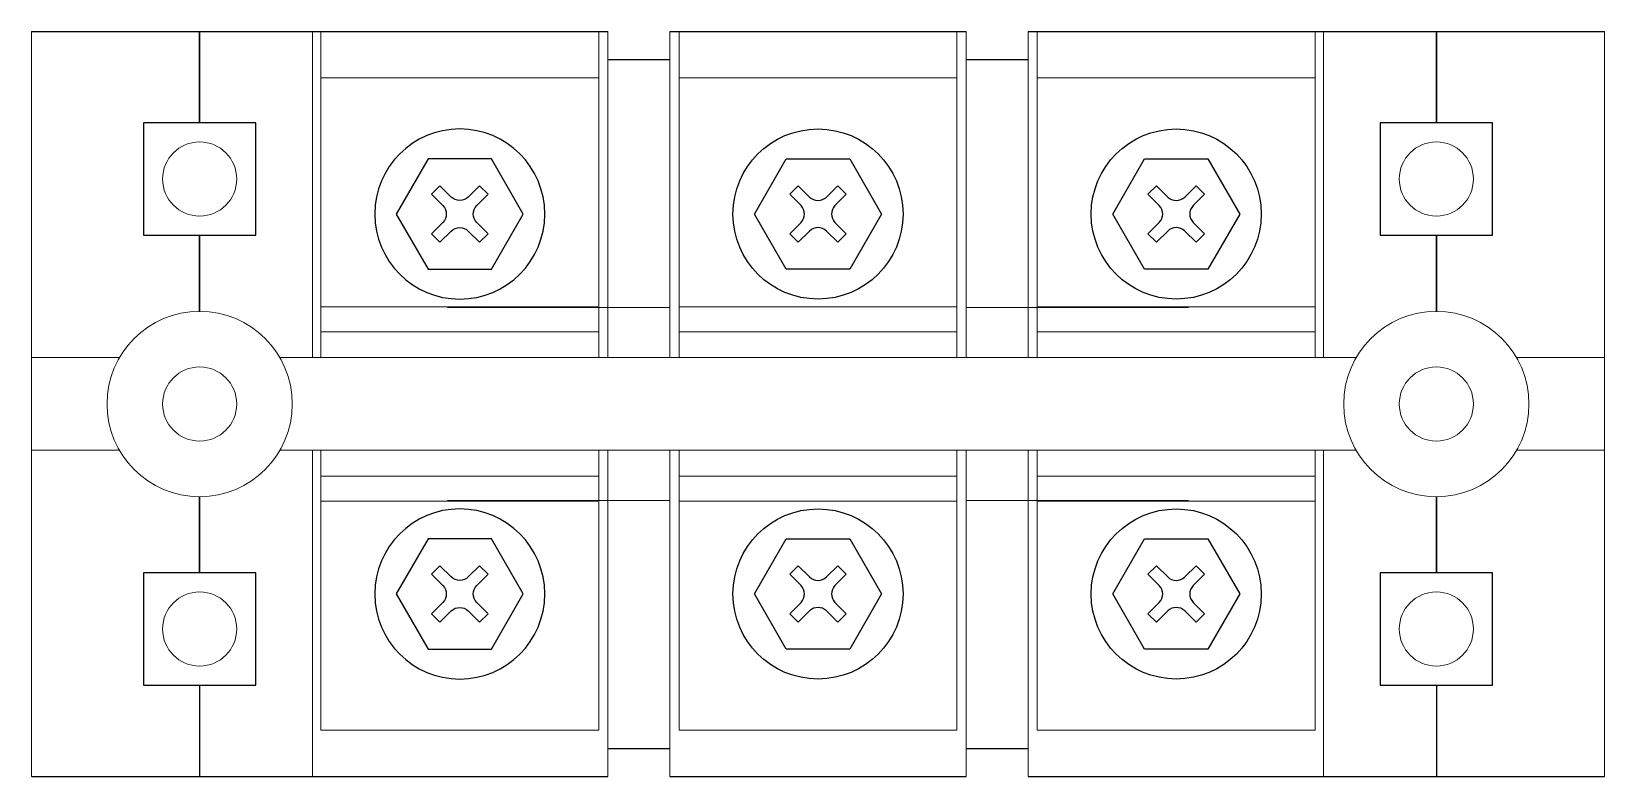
# Model space of a CAD drawing. Header units: millimetres. Extents: x 0 to 56, y 0 to 26.5.
import ezdxf

# ---------------------------------------------------------------- set-up
doc = ezdxf.new("R2010")
doc.units = ezdxf.units.MM
doc.layers.add('3', color=3, linetype='Continuous')
doc.layers.add('hw_VTP', color=7, linetype='Continuous', lineweight=13)

# ---------------------------------------------------------------- blocks, each defined once
blk = doc.blocks.new('1')
at = {"layer": '3'}
for p, q in [((-1.527, 1.069), (-1.069, 1.527)), ((-1.527, 1.069), (-0.916, 0.458)), ((-1.069, 1.527), (-0.458, 0.916)), ((0.458, 0.916), (1.069, 1.527)), ((0.916, 0.458), (1.527, 1.069)), ((1.069, 1.527), (1.527, 1.069)), ((-1.527, -1.069), (-0.916, -0.458)), ((0.916, -0.458), (1.527, -1.069)), ((-1.527, -1.069), (-1.069, -1.527)), ((-1.069, -1.527), (-0.458, -0.916)), ((0.458, -0.916), (1.069, -1.527)), ((1.069, -1.527), (1.527, -1.069))]:
    blk.add_line(p, q, dxfattribs=at)
blk.add_lwpolyline([(-1.715, -2.97), (-3.429, 0), (-1.715, 2.97), (1.715, 2.97), (3.429, 0), (1.715, -2.97)], close=True, dxfattribs=at)
blk.add_circle((0, 0), 4.59, dxfattribs=at)
for centre, start, end in [((0, 1.375), 225, 315), ((-1.375, 0), 315, 45), ((1.375, 0), 135, 225), ((0, -1.375), 45, 135)]:
    blk.add_arc(centre, 0.648, start, end, dxfattribs=at)
blk = doc.blocks.new('HYT-203')
for p, q in [((0, 0), (20.511, 0)), ((5.984, -3.246), (5.984, 0)), ((5.984, 0), (5.984, -3.246)), ((22.712, 0), (33.256, 0)), ((35.457, 0), (55.967, 0)), ((49.984, -3.246), (49.984, 0)), ((49.984, 0), (49.984, -3.246)), ((20.511, -1), (22.712, -1)), ((33.256, -1), (35.457, -1)), ((5.984, -9.951), (5.984, -7.246)), ((5.984, -7.246), (5.984, -9.951)), ((49.984, -9.951), (49.984, -7.246)), ((49.984, -7.246), (49.984, -9.951)), ((5.984, -19.246), (5.984, -16.541)), ((5.984, -16.541), (5.984, -19.246)), ((49.984, -19.246), (49.984, -16.541)), ((49.984, -16.541), (49.984, -19.246)), ((5.984, -23.246), (5.984, -26.492)), ((49.984, -23.246), (49.984, -26.492)), ((20.511, -25.492), (22.712, -25.492)), ((33.256, -25.492), (35.457, -25.492)), ((0, -26.492), (20.511, -26.492)), ((22.712, -26.492), (33.256, -26.492)), ((35.457, -26.492), (55.967, -26.492))]:
    blk.add_line(p, q)
for points in [[(3.984, -7.246), (7.984, -7.246), (7.984, -3.246), (3.984, -3.246)], [(47.984, -7.246), (51.984, -7.246), (51.984, -3.246), (47.984, -3.246)], [(3.984, -23.246), (7.984, -23.246), (7.984, -19.246), (3.984, -19.246)], [(47.984, -23.246), (51.984, -23.246), (51.984, -19.246), (47.984, -19.246)]]:
    blk.add_lwpolyline(points, close=True)
at = {"layer": 'hw_VTP', "linetype": 'Continuous'}
for p, q in [((0, 0), (0, -26.492)), ((10, -11.598), (10, 0)), ((10.296, 0), (10.296, -11.598)), ((20.181, 0), (20.181, -11.598)), ((20.511, 0), (20.511, -11.598)), ((22.712, 0), (22.712, -11.598)), ((23.041, 0), (23.041, -11.598)), ((32.926, 0), (32.926, -11.598)), ((33.256, 0), (33.256, -11.598)), ((35.457, 0), (35.457, -11.598)), ((35.786, 0), (35.786, -11.598)), ((45.671, 0), (45.671, -11.598)), ((45.968, -11.598), (45.968, 0)), ((55.967, -26.492), (55.967, 0)), ((10.296, -11.598), (10.296, -1.648)), ((20.181, -1.648), (10.296, -1.648)), ((20.181, -11.598), (20.181, -1.648)), ((32.926, -1.648), (23.041, -1.648)), ((45.671, -1.648), (35.786, -1.648)), ((20.181, -9.786), (10.296, -9.786)), ((14.804, -9.819), (22.712, -9.819)), ((23.041, -9.786), (32.926, -9.786)), ((41.164, -9.819), (33.256, -9.819)), ((35.786, -9.786), (45.671, -9.786)), ((20.181, -10.676), (10.296, -10.676)), ((23.041, -10.676), (32.926, -10.676)), ((35.786, -10.676), (45.671, -10.676)), ((0, -11.598), (3.13, -11.598)), ((8.837, -11.598), (47.13, -11.598)), ((52.837, -11.598), (55.967, -11.598)), ((0, -14.893), (3.13, -14.893)), ((8.837, -14.893), (47.13, -14.893)), ((10, -26.492), (10, -14.893)), ((10.296, -14.893), (10.296, -24.844)), ((20.181, -14.893), (20.181, -24.844)), ((20.511, -14.893), (20.511, -26.492)), ((22.712, -14.893), (22.712, -26.492)), ((23.041, -14.893), (23.041, -24.844)), ((32.926, -14.893), (32.926, -24.844)), ((33.256, -14.893), (33.256, -26.492)), ((35.457, -14.893), (35.457, -26.492)), ((35.786, -14.893), (35.786, -24.844)), ((45.671, -14.893), (45.671, -24.844)), ((45.968, -26.492), (45.968, -14.893)), ((52.837, -14.893), (55.967, -14.893)), ((20.181, -15.816), (10.296, -15.816)), ((23.041, -15.816), (32.926, -15.816)), ((35.786, -15.816), (45.671, -15.816)), ((20.181, -16.706), (10.296, -16.706)), ((14.804, -16.673), (22.712, -16.673)), ((23.041, -16.706), (32.926, -16.706)), ((41.164, -16.673), (33.256, -16.673)), ((35.786, -16.706), (45.671, -16.706)), ((20.181, -24.844), (10.296, -24.844)), ((23.041, -24.844), (32.926, -24.844)), ((35.786, -24.844), (45.671, -24.844))]:
    blk.add_line(p, q, dxfattribs=at)
for centre, radius in [((5.984, -5.246), 1.318), ((5.984, -5.246), 1.318), ((49.984, -5.246), 1.318), ((49.984, -5.246), 1.318), ((5.984, -13.246), 3.295), ((49.984, -13.246), 3.295), ((5.984, -13.246), 1.318), ((49.984, -13.246), 1.318), ((5.984, -21.246), 1.318), ((49.984, -21.246), 1.318), ((49.984, -21.246), 1.318)]:
    blk.add_circle(centre, radius, dxfattribs=at)
at = {"layer": 'hw_VTP', "yscale": 0.659, "zscale": 0.659}
for p, xscale in [((15.239, -6.491), -0.659), ((27.984, -6.491), 0.659), ((40.729, -6.491), 0.659), ((15.239, -20.001), -0.659), ((27.984, -20.001), 0.659), ((40.729, -20.001), 0.659)]:
    blk.add_blockref('1', p, dxfattribs=dict(at, xscale=xscale))

msp = doc.modelspace()

# ---------------------------------------------------------------- block references
msp.add_blockref('HYT-203', (0, 26.4918))

doc.saveas('drawing.dxf')
